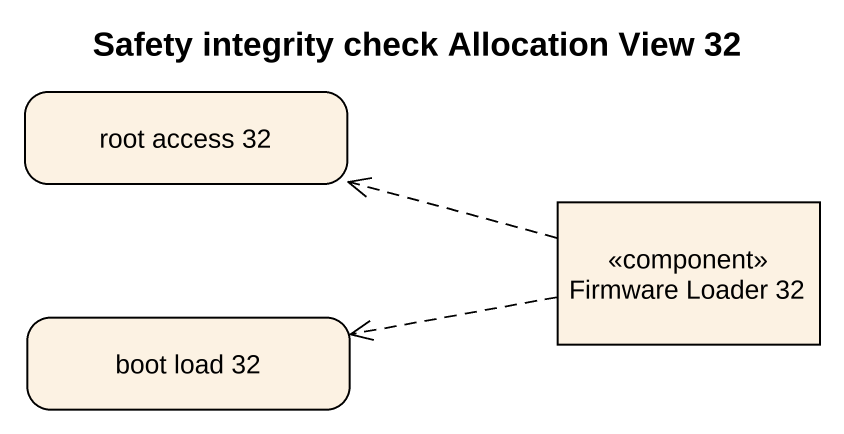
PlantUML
@startuml
title Safety integrity check Allocation View 32
hide empty description
state "root access 32" as root_access_32
state "Firmware Loader 32" as Firmware_Loader_32 <<component>>
state "boot load 32" as boot_load_32
Firmware_Loader_32 -left[dashed]-> root_access_32
Firmware_Loader_32 -left[dashed]-> boot_load_32
@enduml
